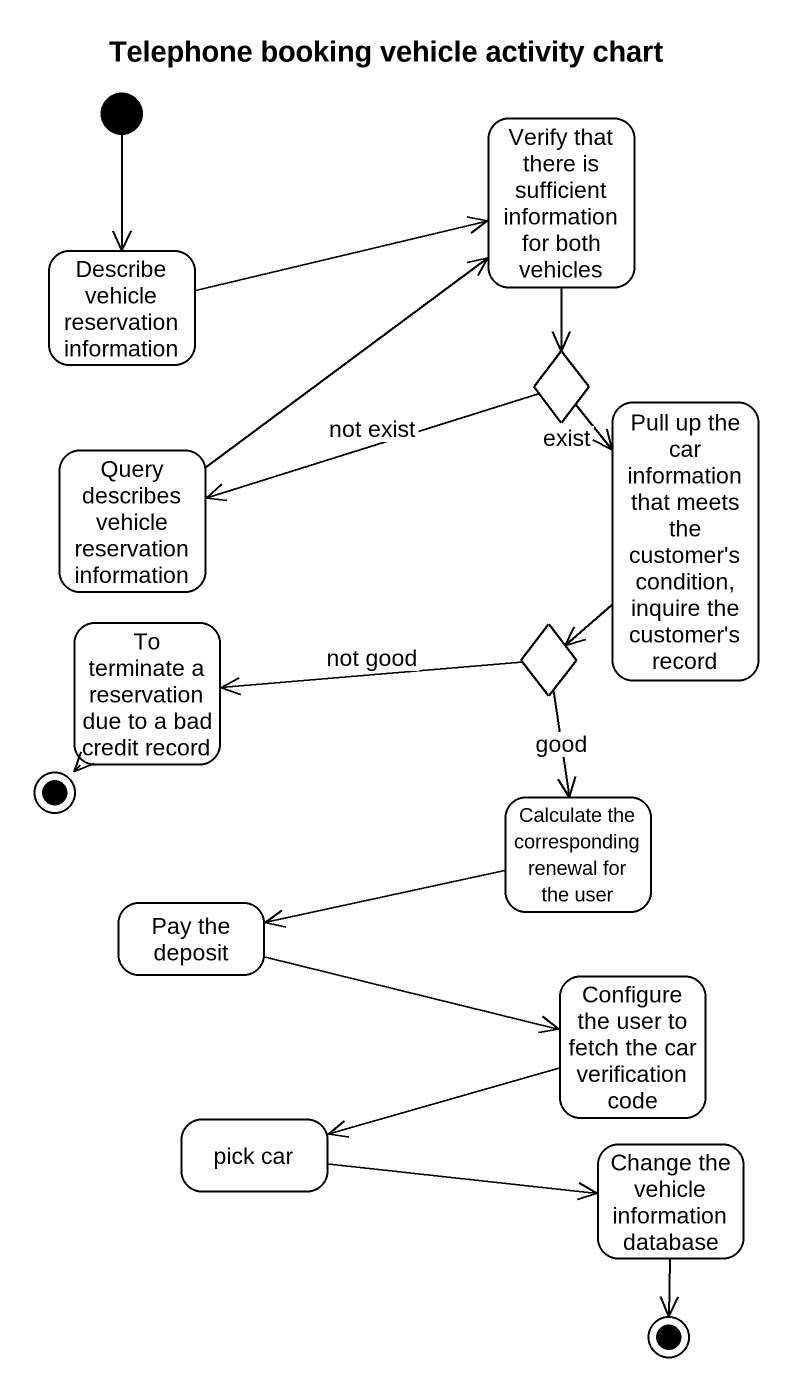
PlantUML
@startuml
title Telephone booking vehicle activity chart
hide empty description
state "Verify that there is sufficient information for both vehicles" as Verify_that_there_is
state "Describe vehicle reservation information" as Describe_vehicle
state choice1 <<choice>>
state "Pull up the car information that meets the customer's condition, inquire the customer's record" as Pull_up_the_car_information
state "Query describes vehicle reservation information" as Query_describes_vehicle
state "To terminate a reservation due to a bad credit record" as To_terminate_a_reservation
state choice2 <<choice>>
state final1 <<end>>
state "Calculate the corresponding renewal for the user" as Calculate_the_corresponding
state "Pay the deposit" as Pay_the_deposit
state "Configure the user to fetch the car verification code" as Configure_the_user_to_fetch
state "pick car" as pick_car
state "Change the vehicle information database" as Change_the_vehicle
state final2 <<end>>
[*] --> Describe_vehicle
Verify_that_there_is --> choice1
Describe_vehicle -right-> Verify_that_there_is
choice1 --> Pull_up_the_car_information : exist
choice1 -left-> Query_describes_vehicle : not exist
Pull_up_the_car_information --> choice2
Query_describes_vehicle -up-> Verify_that_there_is
To_terminate_a_reservation --> final1
choice2 -left-> To_terminate_a_reservation : not good
choice2 --> Calculate_the_corresponding : good
Calculate_the_corresponding -left-> Pay_the_deposit
Pay_the_deposit -right-> Configure_the_user_to_fetch
Configure_the_user_to_fetch -left-> pick_car
pick_car -right-> Change_the_vehicle
Change_the_vehicle --> final2
@enduml
